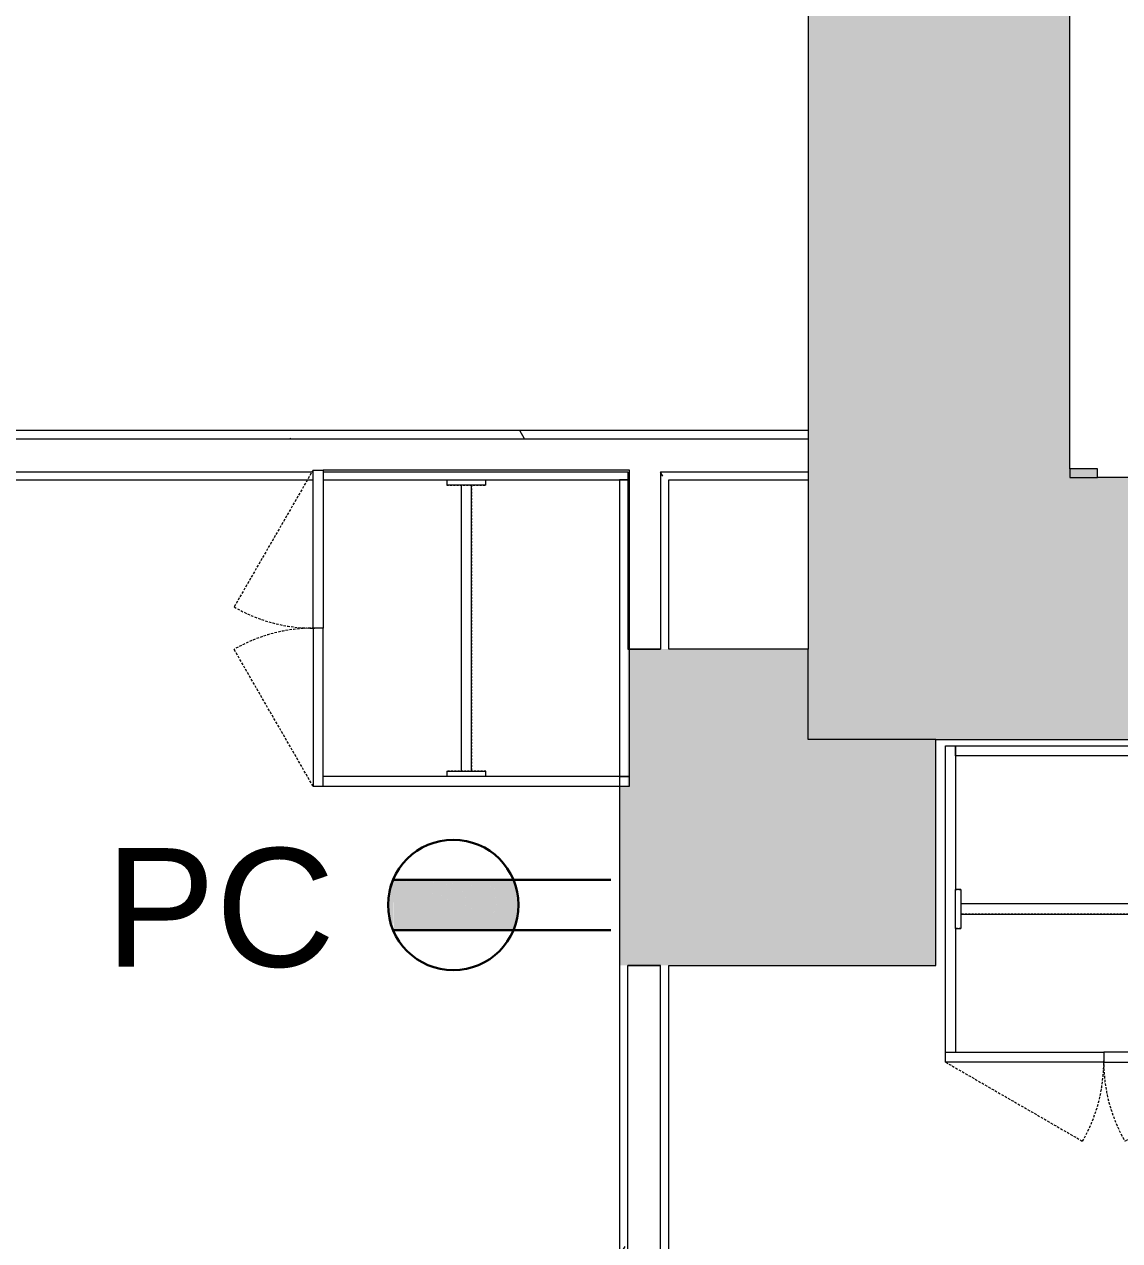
# Model space of a CAD drawing. Header units: inches. Extents: x 1076 to 2563, y 349 to 2134.
# Drawn here: x 2157.7 to 2240.9, y 1044.4 to 1136.7 of the extents above; entities that cross this region are included whole.
import ezdxf

# ---------------------------------------------------------------- set-up
doc = ezdxf.new("R2010")
doc.units = ezdxf.units.IN
doc.header["$MEASUREMENT"] = 0
doc.linetypes.add('Dash', pattern=[0.25, 0.125, -0.125])
doc.linetypes.add('Hidden', pattern=[0.28125, 0.1875, -0.09375])
for name, color, linetype, lineweight in [('A-ANNO-NOTE', 131, 'Continuous', 30), ('A-WALL', 113, 'Continuous', 13), ('A-WALL-PATT', 111, 'Continuous', 13), ('I-WALL', 2, 'Continuous', 13), ('Q-CASE', 31, 'Continuous', 13), ('Q-CASE-HDLN', 31, 'Dash', 9)]:
    doc.layers.add(name, color=color, linetype=linetype, lineweight=lineweight)
doc.styles.add('Swis721 Lt BT', font='swissl.ttf', dxfattribs={"height": 9})
pattern_1 = [(0, (0, 0), (30.72, 7.68), [1.267, -21.773, 1.267, -21.773, -122.88]), (0, (0, 0), (30.72, 7.68), [-46.08, 1.267, -44.813, 1.267, -21.773, -53.76]), (0, (0, 0), (30.72, 7.68), [-115.2, 1.267, -14.093, 1.267, -37.133]), (120, (11.52, 3.84), (-22.011075, 22.7643), [1.267, -21.773, 1.267, -21.773, -122.88]), (120, (11.52, 3.84), (-22.011075, 22.7643), [-46.08, 1.267, -44.813, 1.267, -21.773, -53.76]), (120, (11.52, 3.84), (-22.011075, 22.7643), [-115.2, 1.267, -14.093, 1.267, -37.133]), (240, (15.36, 19.2), (-8.708925, -30.4443), [1.267, -21.773, 1.267, -21.773, -122.88]), (240, (15.36, 19.2), (-8.708925, -30.4443), [-46.08, 1.267, -44.813, 1.267, -21.773, -53.76]), (240, (15.36, 19.2), (-8.708925, -30.4443), [-115.2, 1.267, -14.093, 1.267, -37.133])]

# ---------------------------------------------------------------- blocks, each defined once
blk = doc.blocks.new('CW Cupbd Combined - Robe 80_h x 24_d - 2 Doors - 1 rail - 1 shoe shelf-7651475-Level XX  POWER _ SIGNAL')
at = {"layer": 'Q-CASE', "linetype": 'Hidden', "lineweight": 9}
for p, q in [((1.995, 26.362), (12.388, 32.362)), ((25.995, 26.362), (15.603, 32.362))]:
    blk.add_line(p, q, dxfattribs=at)
at = {"layer": 'Q-CASE', "lineweight": 20}
for p, q in [((13.995, 26.362), (1.995, 26.362)), ((1.995, 26.362), (1.995, 25.612)), ((13.995, 25.612), (13.995, 26.362)), ((13.995, 25.612), (13.995, 26.362)), ((13.995, 26.362), (25.995, 26.362)), ((25.995, 26.362), (25.995, 25.612)), ((1.995, 25.612), (13.995, 25.612)), ((1.995, 2.362), (1.995, 25.612)), ((2.745, 25.612), (2.745, 16.214)), ((25.995, 25.612), (13.995, 25.612)), ((25.245, 16.214), (25.245, 25.612)), ((25.995, 25.612), (25.995, 2.362)), ((2.745, 13.261), (2.745, 2.362)), ((25.245, 2.362), (25.245, 13.261)), ((2.745, 3.112), (25.245, 3.112)), ((2.745, 2.362), (2.745, 3.112)), ((25.245, 3.112), (25.245, 2.362)), ((2.745, 2.362), (1.995, 2.362)), ((25.245, 2.362), (2.745, 2.362)), ((25.995, 2.362), (25.245, 2.362))]:
    blk.add_line(p, q, dxfattribs=at)
at = {"layer": 'Q-CASE', "lineweight": 9}
for p, q in [((3.139, 16.214), (2.745, 16.214)), ((2.745, 13.261), (2.745, 16.214)), ((3.139, 16.214), (3.139, 13.261)), ((25.245, 16.214), (24.852, 16.214)), ((24.852, 13.261), (24.852, 16.214)), ((25.245, 16.214), (25.245, 13.261)), ((24.852, 15.131), (3.139, 15.131)), ((3.139, 14.344), (24.852, 14.344)), ((2.745, 13.261), (3.139, 13.261)), ((24.852, 13.261), (25.245, 13.261))]:
    blk.add_line(p, q, dxfattribs=at)
at = {"layer": 'Q-CASE', "linetype": 'Hidden', "lineweight": 9}
for centre, start, end in [((1.995, 26.362), 359.5, 30), ((25.995, 26.362), 150, 180.5)]:
    blk.add_arc(centre, 12, start, end, dxfattribs=at)
at = {"layer": 'Q-CASE-HDLN'}
for p, q in [((2.745, 16.214), (3.139, 16.214)), ((3.139, 16.214), (3.139, 13.261)), ((24.852, 13.261), (24.852, 16.214)), ((24.852, 16.214), (25.245, 16.214)), ((3.139, 15.131), (24.852, 15.131)), ((3.139, 14.344), (24.852, 14.344)), ((3.139, 13.261), (2.745, 13.261)), ((25.245, 13.261), (24.852, 13.261))]:
    blk.add_line(p, q, dxfattribs=at)
blk = doc.blocks.new('CW Cupbd Combined - Robe 80_h x 24_d - 2 Doors - 1 rail - 1 shoe shelf-7650964-Level XX  POWER _ SIGNAL')
at = {"layer": 'Q-CASE', "lineweight": 20}
for p, q in [((2.745, -2.362), (1.995, -2.362)), ((1.995, -2.362), (1.995, -25.612)), ((2.745, -13.261), (2.745, -2.362)), ((25.245, -2.362), (2.745, -2.362)), ((2.745, -2.362), (2.745, -3.112)), ((25.995, -2.362), (25.245, -2.362)), ((25.245, -2.362), (25.245, -13.261)), ((25.245, -3.112), (25.245, -2.362)), ((25.995, -25.612), (25.995, -2.362)), ((2.745, -3.112), (25.245, -3.112)), ((2.745, -25.612), (2.745, -16.214)), ((25.245, -16.214), (25.245, -25.612)), ((1.995, -25.612), (13.995, -25.612)), ((1.995, -26.362), (1.995, -25.612)), ((13.995, -25.612), (13.995, -26.362)), ((25.995, -25.612), (13.995, -25.612)), ((13.995, -25.612), (13.995, -26.362)), ((25.995, -26.362), (25.995, -25.612)), ((13.995, -26.362), (1.995, -26.362)), ((13.995, -26.362), (25.995, -26.362))]:
    blk.add_line(p, q, dxfattribs=at)
at = {"layer": 'Q-CASE', "lineweight": 9}
for p, q in [((3.139, -13.261), (2.745, -13.261)), ((2.745, -16.214), (2.745, -13.261)), ((3.139, -13.261), (3.139, -16.214)), ((25.245, -13.261), (24.852, -13.261)), ((24.852, -16.214), (24.852, -13.261)), ((25.245, -13.261), (25.245, -16.214)), ((24.852, -14.344), (3.139, -14.344)), ((3.139, -15.131), (24.852, -15.131)), ((2.745, -16.214), (3.139, -16.214)), ((24.852, -16.214), (25.245, -16.214))]:
    blk.add_line(p, q, dxfattribs=at)
at = {"layer": 'Q-CASE', "linetype": 'Hidden', "lineweight": 9}
for p, q in [((1.995, -26.362), (12.388, -32.362)), ((25.995, -26.362), (15.603, -32.362))]:
    blk.add_line(p, q, dxfattribs=at)
for centre, start, end in [((1.995, -26.362), 330, 0.5), ((25.995, -26.362), 179.5, 210)]:
    blk.add_arc(centre, 12, start, end, dxfattribs=at)
at = {"layer": 'Q-CASE-HDLN'}
for p, q in [((3.139, -13.261), (2.745, -13.261)), ((3.139, -16.214), (3.139, -13.261)), ((25.245, -13.261), (24.852, -13.261)), ((24.852, -13.261), (24.852, -16.214)), ((3.139, -14.344), (24.852, -14.344)), ((3.139, -15.131), (24.852, -15.131)), ((2.745, -16.214), (3.139, -16.214)), ((24.852, -16.214), (25.245, -16.214))]:
    blk.add_line(p, q, dxfattribs=at)

msp = doc.modelspace()

# ---------------------------------------------------------------- hatches: boundary and pattern name
at = {"layer": 'A-ANNO-NOTE', "lineweight": 9}
for points in [[(2185.485, 1068.737), (2185.772, 1071.826), (2185.448, 1070.893)], [(2185.54, 1068.547), (2185.772, 1071.826), (2185.485, 1068.737)], [(2185.713, 1068.083), (2185.772, 1071.826), (2185.54, 1068.547)], [(2194.843, 1067.993), (2185.772, 1071.826), (2185.754, 1067.993), (2191.192, 1067.993)], [(2195.011, 1068.455), (2195.038, 1068.55), (2185.772, 1071.826), (2191.192, 1069.849)], [(2195.065, 1068.645), (2195.089, 1068.74), (2185.772, 1071.826), (2191.192, 1069.97)], [(2195.038, 1068.55), (2195.065, 1068.645), (2185.772, 1071.826), (2191.192, 1069.91)], [(2194.981, 1068.362), (2195.011, 1068.455), (2185.772, 1071.826), (2191.192, 1069.787)], [(2194.843, 1067.993), (2194.88, 1068.084), (2185.772, 1071.826), (2191.192, 1069.536)], [(2194.949, 1068.269), (2194.981, 1068.362), (2185.772, 1071.826), (2191.192, 1069.725)], [(2194.88, 1068.084), (2194.915, 1068.176), (2185.772, 1071.826), (2191.192, 1069.599)], [(2194.915, 1068.176), (2194.949, 1068.269), (2185.772, 1071.826), (2191.192, 1069.662)], [(2195.089, 1068.74), (2195.111, 1068.836), (2185.772, 1071.826), (2191.192, 1070.031)], [(2195.194, 1069.321), (2195.204, 1069.418), (2185.772, 1071.826), (2191.192, 1070.385)], [(2195.22, 1069.615), (2195.225, 1069.713), (2185.772, 1071.826), (2191.192, 1070.557)], [(2195.213, 1069.516), (2195.22, 1069.615), (2185.772, 1071.826), (2191.192, 1070.5)], [(2195.204, 1069.418), (2195.213, 1069.516), (2185.772, 1071.826), (2191.192, 1070.442)], [(2195.166, 1069.126), (2195.181, 1069.223), (2185.772, 1071.826), (2191.192, 1070.268)], [(2195.181, 1069.223), (2195.194, 1069.321), (2185.772, 1071.826), (2191.192, 1070.326)], [(2195.15, 1069.029), (2195.166, 1069.126), (2185.772, 1071.826), (2191.192, 1070.209)], [(2195.131, 1068.932), (2195.15, 1069.029), (2185.772, 1071.826), (2191.192, 1070.15)], [(2195.111, 1068.836), (2195.131, 1068.932), (2185.772, 1071.826), (2191.192, 1070.091)], [(2195.225, 1069.713), (2195.228, 1069.811), (2185.772, 1071.826), (2191.192, 1070.614)], [(2195.228, 1069.811), (2195.229, 1069.909), (2185.772, 1071.826), (2191.192, 1070.671)], [(2195.228, 1070.008), (2195.225, 1070.106), (2185.772, 1071.826), (2191.192, 1070.784)], [(2195.22, 1070.204), (2195.213, 1070.303), (2185.772, 1071.826), (2191.192, 1070.896)], [(2195.225, 1070.106), (2195.22, 1070.204), (2185.772, 1071.826), (2191.192, 1070.84)], [(2195.213, 1070.303), (2195.204, 1070.401), (2185.772, 1071.826), (2191.192, 1070.951)], [(2195.194, 1070.498), (2195.181, 1070.596), (2185.772, 1071.826), (2191.192, 1071.062)], [(2195.166, 1070.693), (2195.15, 1070.79), (2185.772, 1071.826), (2191.192, 1071.172)], [(2195.181, 1070.596), (2195.166, 1070.693), (2185.772, 1071.826), (2191.192, 1071.117)], [(2195.204, 1070.401), (2195.194, 1070.498), (2185.772, 1071.826), (2191.192, 1071.007)], [(2195.15, 1070.79), (2195.131, 1070.887), (2185.772, 1071.826), (2191.192, 1071.227)], [(2195.111, 1070.983), (2195.089, 1071.079), (2185.772, 1071.826), (2191.192, 1071.337)], [(2195.065, 1071.174), (2195.038, 1071.269), (2185.772, 1071.826), (2191.192, 1071.446)], [(2195.089, 1071.079), (2195.065, 1071.174), (2185.772, 1071.826), (2191.192, 1071.391)], [(2195.038, 1071.269), (2195.011, 1071.363), (2185.772, 1071.826), (2191.192, 1071.5)], [(2194.981, 1071.457), (2194.949, 1071.55), (2185.772, 1071.826), (2191.192, 1071.609)], [(2194.915, 1071.643), (2194.88, 1071.735), (2185.772, 1071.826), (2191.192, 1071.717)], [(2194.949, 1071.55), (2194.915, 1071.643), (2185.772, 1071.826), (2191.192, 1071.663)], [(2195.011, 1071.363), (2194.981, 1071.457), (2185.772, 1071.826), (2191.192, 1071.555)], [(2195.131, 1070.887), (2195.111, 1070.983), (2185.772, 1071.826), (2191.192, 1071.282)], [(2194.88, 1071.735), (2194.843, 1071.826), (2185.772, 1071.826), (2191.192, 1071.772)], [(2195.229, 1069.909), (2195.228, 1070.008), (2185.772, 1071.826), (2191.192, 1070.727)], [(2185.485, 1068.737), (2185.448, 1070.893), (2185.364, 1070.405)], [(2185.485, 1068.737), (2185.346, 1070.208), (2185.335, 1069.813)]]:
    msp.add_hatch(color=256, dxfattribs=at).paths.add_polyline_path(points, flags=0)
at = {"layer": 'A-WALL'}
for points in [[(2239.169, 1102.355), (2239.169, 1102.999), (2237.078, 1102.999), (2237.119, 1102.355), (2237.167, 1102.355)], [(2226.895, 1065.328), (2226.895, 1082.48), (2217.203, 1082.48), (2217.203, 1089.328), (2203.52, 1089.328), (2203.52, 1078.917), (2202.895, 1078.917), (2202.895, 1065.328), (2206.645, 1065.328)]]:
    msp.add_hatch(color=250, dxfattribs=at).paths.add_polyline_path(points, flags=0)
at = {"layer": 'A-WALL-PATT', "lineweight": 9}
for points in [[(2237.078, 1082.48), (2237.078, 2095.917), (2217.203, 2095.917), (2217.203, 1082.48), (2227.944, 1082.48)], [(2497.456, 1082.48), (2542.981, 1082.48), (2542.981, 1102.355), (2237.078, 1102.355), (2237.078, 1082.48), (2448.454, 1082.48)]]:
    msp.add_hatch(color=7, dxfattribs=at).paths.add_polyline_path(points, flags=0)
h = msp.add_hatch(dxfattribs=at)
h.set_pattern_fill('FP_1', color=256, style=0, pattern_type=2)
h.set_pattern_definition(pattern_1)
h.paths.add_polyline_path([(2178.942, 1105.292), (2217.203, 1105.292), (2217.203, 1105.917), (2044.016, 1105.917), (2044.016, 1105.292), (2154.44, 1105.292)], flags=0)
h = msp.add_hatch(dxfattribs=at)
h.set_pattern_fill('FP_1', color=256, style=0, pattern_type=2)
h.set_pattern_definition(pattern_1)
h.paths.add_polyline_path([(2191.192, 1102.167), (2202.895, 1102.167), (2203.52, 1102.792), (2180.395, 1102.792), (2180.395, 1102.167), (2190.888, 1102.167)], flags=0)
h.paths.add_polyline_path([(2044.016, 1102.167), (2179.645, 1102.167), (2179.645, 1102.792), (2043.391, 1102.792), (2043.391, 1102.167)], flags=0)
h.paths.add_polyline_path([(2206.645, 1102.167), (2217.203, 1102.167), (2217.203, 1102.792), (2206.02, 1102.792), (2206.02, 1102.167)], flags=0)
h = msp.add_hatch(dxfattribs=at)
h.set_pattern_fill('FP_1', color=256, style=0, pattern_type=2)
h.set_pattern_definition(pattern_1)
h.paths.add_polyline_path([(2203.52, 949.325), (2203.52, 1065.328), (2202.895, 1065.328), (2202.895, 949.325), (2203.443, 949.325)], flags=0)

# ---------------------------------------------------------------- linework, layer by layer
at = {"layer": 'A-ANNO-NOTE'}
for p, q in [((2202.241, 1071.826), (2185.715, 1071.826)), ((2202.241, 1067.993), (2185.715, 1067.993)), ((2202.241, 1067.993), (2185.715, 1067.993))]:
    msp.add_line(p, q, dxfattribs=at)
at = {"layer": 'A-ANNO-NOTE', "lineweight": 9}
for p, q in [((2194.843, 1071.826), (2185.772, 1071.826)), ((2185.754, 1067.993), (2194.843, 1067.993))]:
    msp.add_line(p, q, dxfattribs=at)
at = {"layer": 'A-ANNO-NOTE'}
msp.add_circle((2190.279, 1069.909), 4.95, dxfattribs=at)
at = {"layer": 'A-ANNO-NOTE', "lineweight": 9}
for centre, radius, start, end in [((2189.835, 1069.89), 4.5, 154.51562, 204.92336), ((2190.279, 1069.909), 4.95, 337.2244, 22.7756)]:
    msp.add_arc(centre, radius, start, end, dxfattribs=at)
at = {"layer": 'A-WALL', "color": 8, "lineweight": 20}
for p, q in [((2237.078, 1102.999), (2237.078, 2095.917)), ((2217.203, 1247.042), (2217.203, 1089.328)), ((2239.169, 1102.999), (2237.078, 1102.999)), ((2239.169, 1102.355), (2239.169, 1102.999)), ((2542.981, 1102.355), (2239.169, 1102.355)), ((2202.895, 1089.328), (2202.895, 1065.328)), ((2217.203, 1089.328), (2206.645, 1089.328)), ((2226.895, 1065.328), (2226.895, 1082.48)), ((2226.895, 1082.48), (2373.018, 1082.48)), ((2206.645, 1065.328), (2226.895, 1065.328))]:
    msp.add_line(p, q, dxfattribs=at)
at = {"layer": 'A-WALL'}
for p, q in [((2043.391, 1105.292), (2217.203, 1105.292)), ((2043.391, 1102.792), (2179.645, 1102.792)), ((2180.395, 1102.792), (2203.52, 1102.792)), ((2203.52, 1102.792), (2203.52, 1089.328)), ((2206.02, 1102.792), (2217.203, 1102.792)), ((2206.02, 1102.792), (2206.02, 1089.328)), ((2203.52, 948.7), (2203.52, 1065.328)), ((2206.02, 948.7), (2206.02, 1065.328))]:
    msp.add_line(p, q, dxfattribs=at)
at = {"layer": 'A-WALL', "lineweight": 9}
for p, q in [((2237.078, 1102.999), (2237.078, 1102.355)), ((2237.078, 1102.355), (2239.169, 1102.355)), ((2206.02, 1089.328), (2203.52, 1089.328)), ((2217.203, 1082.48), (2217.203, 1089.328)), ((2226.895, 1082.48), (2217.203, 1082.48)), ((2203.52, 1065.328), (2206.02, 1065.328))]:
    msp.add_line(p, q, dxfattribs=at)
at = {"layer": 'I-WALL'}
for p, q in [((2217.203, 1105.917), (2044.016, 1105.917)), ((2044.016, 1102.167), (2179.645, 1102.167)), ((2180.395, 1102.167), (2189.793, 1102.167)), ((2192.746, 1102.167), (2202.895, 1102.167)), ((2202.895, 1102.167), (2202.895, 1089.328)), ((2206.645, 1102.167), (2217.203, 1102.167)), ((2206.645, 1089.328), (2206.645, 1102.167)), ((2202.895, 1065.328), (2202.895, 949.325)), ((2206.645, 949.325), (2206.645, 1065.328))]:
    msp.add_line(p, q, dxfattribs=at)
at = {"layer": 'I-WALL', "lineweight": 9}
for p, q in [((2203.52, 1089.328), (2206.02, 1089.328)), ((2206.02, 1065.328), (2203.52, 1065.328))]:
    msp.add_line(p, q, dxfattribs=at)

# ---------------------------------------------------------------- block references
at = {"layer": 'Q-CASE', "lineweight": 9}
for name, p, rotation in [('CW Cupbd Combined - Robe 80_h x 24_d - 2 Doors - 1 rail - 1 shoe shelf-7650964-Level XX  POWER _ SIGNAL', (2206.007, 1104.913), 269.9999999999998), ('CW Cupbd Combined - Robe 80_h x 24_d - 2 Doors - 1 rail - 1 shoe shelf-7651475-Level XX  POWER _ SIGNAL', (2253.64, 1084.342), 180)]:
    msp.add_blockref(name, p, dxfattribs=dict(at, rotation=rotation))

# ---------------------------------------------------------------- texts
at = {"layer": 'A-ANNO-NOTE', "lineweight": 9, "insert": (2163.845, 1074.224), "char_height": 9, "width": 19.998, "attachment_point": 1, "style": 'Swis721 Lt BT'}
msp.add_mtext('PC', dxfattribs=at)

doc.saveas('drawing.dxf')
